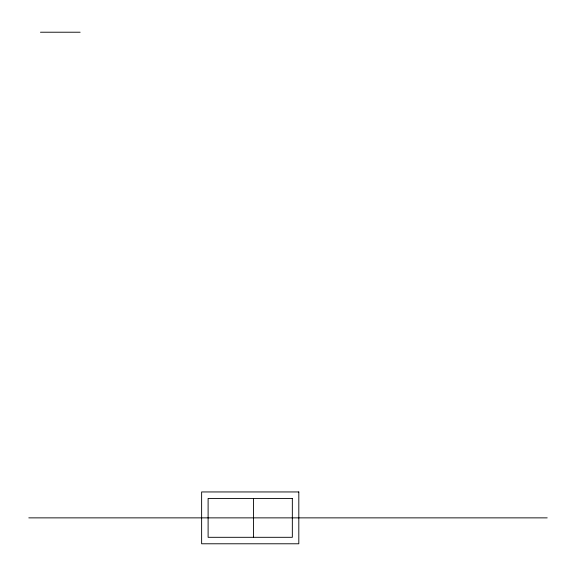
<?xml version="1.0" encoding="UTF-8"?>
<svg xmlns="http://www.w3.org/2000/svg" width="576" height="576" viewBox="0 0 576 576"><rect width="100%" height="100%" fill="white"/><g stroke="black" fill="none" stroke-linecap="round" stroke-linejoin="round"><path stroke-width="0.86" d="M40.457 32.22L80.136 32.22M28.8 517.867L547.2 517.867M253.462 498.427L253.462 537.307M298.814 491.947L201.629 491.947L201.629 543.78L298.814 543.78L298.814 491.947M292.334 498.427L208.109 498.427L208.109 537.307L292.334 537.307L292.334 498.427"/></g></svg>
